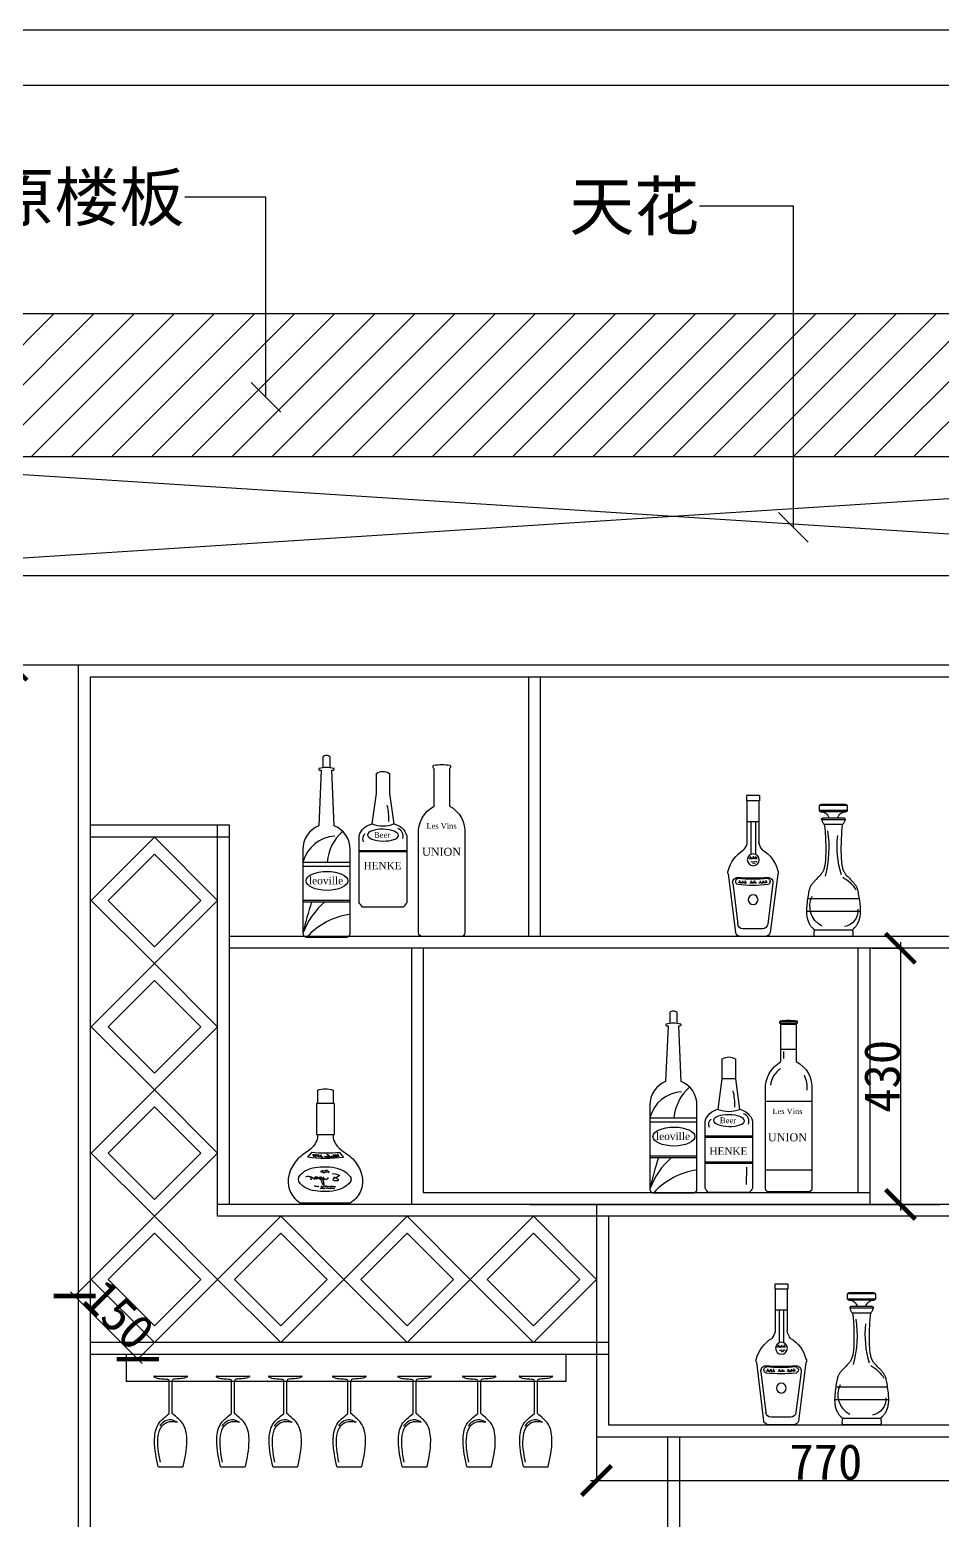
# Model space of a CAD drawing. Header units: millimetres. Extents: x 1149180 to 1411665549, y -85375798 to -28940.
# Drawn here: x 1195576 to 1197108, y -98092 to -95590 of the extents above; entities that cross this region are included whole.
import ezdxf

# ---------------------------------------------------------------- set-up
doc = ezdxf.new("R2010")
doc.units = ezdxf.units.MM
doc.header["$PDMODE"] = 35
for name, color, linetype in [('00天花', 3, 'Continuous'), ('3', 3, 'Continuous'), ('4', 4, 'Continuous'), ('6', 6, 'Continuous'), ('7', 7, 'Continuous'), ('BLOCK2', 8, 'Continuous'), ('DIM', 3, 'Continuous'), ('TEXT', 3, 'Continuous'), ('图框', 7, 'Continuous'), ('地板', 8, 'Continuous'), ('灯', 1, 'Continuous')]:
    doc.layers.add(name, color=color, linetype=linetype)
doc.styles.add('STYLE4', font='dutcheb.ttf')
doc.styles.add('云', font='SimSun.ttf')
doc.dimstyles.new('标准', dxfattribs={"dimtxt": 60, "dimasz": 50, "dimexe": 1, "dimexo": 1, "dimtad": 1, "dimdec": 0, "dimtxsty": '云', "dimblk": 'ARCHTICK', "dimcen": 50, "dimdle": 10, "dimclrd": 24, "dimclre": 22, "dimclrt": 24, "dimadec": 0, "dimazin": 0, "dimtfac": 1, "dimtdec": 0, "dimtmove": 1, "dimatfit": 3, "dimldrblk": 'OBLIQUE', "dimfxl": 1.25, "dimarcsym": 0})

# ---------------------------------------------------------------- blocks, each defined once
blk = doc.blocks.new('jd')
at = {"layer": '6', "color": 4}
for p, q in [((-4873.1, 2881.8), (-4873.1, 2818.3)), ((-4798.1, 2881.8), (-4798.1, 2818.3)), ((-4878.1, 2818.3), (-4793.1, 2818.3)), ((-4878.1, 2818.3), (-4878.1, 2668.9)), ((-4793.1, 2818.3), (-4793.1, 2668.9)), ((-4878.1, 2668.9), (-4793.1, 2668.9)), ((-4873.1, 2668.9), (-4873.1, 2651.5)), ((-4798.1, 2668.9), (-4798.1, 2651.5)), ((-4903.2, 2582.9), (-4922.4, 2560)), ((-4768.9, 2584), (-4749.9, 2561.3)), ((-4954.3, 2340.5), (-4716.9, 2340.5))]:
    blk.add_line(p, q, dxfattribs=at)
for centre, radius, start, end in [((-4835.6, 2795.5), 94, 66.49731, 113.50269), ((-4841.1, 3185), 605.3, 264.11046, 276.84999), ((-4841.1, 3185), 630.3, 262.5878, 278.31915), ((-4935.9, 2454.5), 23.2, 133.04602, 226.95398), ((-4738.6, 2454.5), 31.2, 321.30867, 38.69133)]:
    blk.add_arc(centre, radius, start, end, dxfattribs=at)
for points in [[(-4873.1, 2651.5), (-4883.7, 2622.4), (-4915.5, 2588.4), (-4990.4, 2549.7), (-5040.3, 2425.6), (-4974.8, 2352.6), (-4954.3, 2340.5)], [(-4798.1, 2651.5), (-4787.5, 2622.4), (-4755.7, 2588.4), (-4680.8, 2549.7), (-4630.8, 2425.6), (-4696.3, 2352.6), (-4716.9, 2340.5)]]:
    blk.add_open_spline(points, degree=3, knots=[0, 0, 0, 0, 18.805428, 56.35164, 129.653985, 156.297323, 156.297323, 156.297323, 156.297323], dxfattribs=at)
for points in [[(-4894.8, 2579), (-4895.5, 2572.8), (-4900.3, 2564.3), (-4896.1, 2565), (-4886.7, 2571.5), (-4884.1, 2572.1), (-4885.4, 2570.2), (-4891.2, 2564), (-4890.9, 2562.4), (-4886, 2565.3), (-4876.6, 2571.2), (-4871.3, 2572.5), (-4872.6, 2571.5), (-4878.2, 2568.9), (-4887, 2561.1), (-4882.1, 2565.3), (-4879.8, 2565), (-4881.8, 2561.1), (-4872.3, 2565.6), (-4875.3, 2561.1), (-4863.5, 2565.3), (-4867.1, 2563.4), (-4864.2, 2561.1), (-4870.4, 2559.1), (-4856.7, 2561.7), (-4844.3, 2575.1), (-4857.3, 2560.8), (-4848.2, 2565), (-4853.7, 2564), (-4845.6, 2561.1), (-4837.8, 2566), (-4841.7, 2561.7), (-4830, 2564.7)], [(-4951.7, 2471.4), (-4935.5, 2485.7), (-4824.7, 2513.1), (-4730.9, 2488.3), (-4714.3, 2474)], [(-4819.2, 2568.9), (-4813.7, 2570.8), (-4812.7, 2566.3), (-4815, 2565.6), (-4823.1, 2560.1), (-4816.6, 2562.7), (-4810.7, 2562.7), (-4805.5, 2564), (-4805.5, 2570.8), (-4798, 2567.6), (-4801.9, 2563.7), (-4802.9, 2568.2), (-4791.8, 2570.8), (-4787.9, 2567.6), (-4791.2, 2563), (-4791.8, 2570.8), (-4785.6, 2571.5), (-4776.8, 2567.6), (-4780.4, 2563.7), (-4784.3, 2569.2), (-4780.7, 2571.5), (-4774.2, 2571.5)], [(-4951.7, 2437.5), (-4935.5, 2423.2), (-4824.7, 2395.9), (-4730.9, 2420.6), (-4714.3, 2434.9)], [(-4867.6, 2482.5), (-4902.5, 2471.5), (-4870.9, 2452.4), (-4900.8, 2451.3), (-4891.9, 2457.7), (-4876.2, 2464.6)], [(-4845.2, 2488.9), (-4852.7, 2488.9), (-4852.7, 2493), (-4845.2, 2493), (-4845.2, 2497.5), (-4838.8, 2497.5), (-4830.1, 2494.5), (-4820.7, 2496), (-4819.1, 2493), (-4812.7, 2491.5), (-4822.5, 2490), (-4828.2, 2487), (-4836.5, 2490), (-4842.5, 2490)], [(-4849.3, 2463), (-4836.9, 2453.3), (-4824.9, 2463.9), (-4828.4, 2451.2), (-4814.3, 2465.3), (-4827, 2425.8), (-4811.5, 2463.2), (-4803.7, 2461.8), (-4816.4, 2453.3), (-4812.9, 2455.5), (-4784.6, 2465.3), (-4798.7, 2465.3), (-4793.1, 2456.2), (-4785.3, 2463.9), (-4785.3, 2455.5), (-4766.2, 2465.3), (-4768.3, 2452.6), (-4766.9, 2461.1), (-4740.1, 2465.8)], [(-4884.8, 2415.9), (-4882.8, 2420.9), (-4882.6, 2417.2), (-4879.4, 2420.7), (-4878.9, 2418.1), (-4872.6, 2421.2), (-4872, 2417.8), (-4866.6, 2421.9), (-4865.7, 2418.6), (-4861.3, 2421.9), (-4861.1, 2418.8), (-4856.4, 2421.8), (-4855.5, 2418.8), (-4850.3, 2421.4), (-4848.7, 2419.2), (-4845.1, 2421.7), (-4844.6, 2420.6), (-4842.1, 2422.3), (-4840.5, 2420.9), (-4838.7, 2422.1), (-4837.4, 2419.9), (-4830.7, 2421.8), (-4829.4, 2418.9), (-4815.8, 2419.7), (-4815.6, 2415.6)], [(-4879.3, 2409), (-4877.1, 2411.4), (-4875.6, 2409.7), (-4872.6, 2412.3), (-4872.2, 2410.1), (-4868.6, 2411.5), (-4868, 2410.1), (-4865.1, 2411.5), (-4864.1, 2410.2), (-4862.3, 2410.9), (-4859.4, 2411.9), (-4857, 2409.3), (-4853, 2412.4), (-4850.3, 2410.3), (-4846.6, 2413), (-4844.9, 2410.6), (-4838.7, 2414.2), (-4838.1, 2411.2)], [(-4833, 2408.8), (-4829.6, 2410.4), (-4828.8, 2409.2), (-4827.3, 2411.5)], [(-4824.8, 2410.1), (-4821.4, 2411.6), (-4820.7, 2410.4), (-4819.2, 2412.7)], [(-4816.7, 2410.1), (-4813.3, 2411.6), (-4812.5, 2410.4), (-4811, 2412.7)], [(-4804, 2419.4), (-4800.6, 2420.9), (-4799.9, 2419.8), (-4798.4, 2422.1)], [(-4797.1, 2419.4), (-4793.7, 2420.9), (-4793, 2419.8), (-4791.4, 2422.1)], [(-4789.8, 2420.2), (-4786.4, 2421.8), (-4785.6, 2420.6), (-4784.1, 2422.9)]]:
    blk.add_spline(points, degree=3, dxfattribs=at)
blk = doc.blocks.new('W1')
at = {"layer": '3'}
for p, q in [((-87.4, 96.6), (-27.4, 96.6)), ((-87.4, 53), (-27.4, 53))]:
    blk.add_line(p, q, dxfattribs=at)
for centre, radius, start, end in [((-44, 89.7), 45.1, 93.7232, 164.5396), ((1.7, 96.6), 58.6, 131.1777, 175.0055), ((391, -101), 491.4, 161.9815, 166.8029), ((4.9, -23.5), 98.6, 130.9257, 159.4126), ((-13.6, -57.5), 93.8, 98.4329, 137.162)]:
    blk.add_arc(centre, radius, start, end, dxfattribs=at)
blk.add_ellipse((-56.8, 77.7), major_axis=(-26.6, 0), ratio=0.453704, dxfattribs=at)
at = {"layer": '4'}
blk.add_lwpolyline([(-32.4, 6.2, 0.414214), (-27.4, 11.2), (-27.4, 117.5, 0.307785), (-47.5, 147.8), (-50.6, 218.4, 0.080951), (-47.7, 219.3, 0.050461), (-47.8, 220.8, 0.114655), (-67, 220.8, 0.050461), (-67.1, 219.3, 0.080951), (-64.2, 218.4), (-67.3, 147.8, 0.307785), (-87.4, 117.5), (-87.4, 11.2, 0.414214), (-82.4, 6.2)], format="xyb", close=True, dxfattribs=at)
at = {"layer": '7'}
for p, q in [((-87.4, 101.7), (-27.4, 101.7)), ((-87.4, 51), (-27.4, 51))]:
    blk.add_line(p, q, dxfattribs=at)
blk.add_lwpolyline([(-52.7, 221.6), (-52.7, 235.3, 0.420258), (-62.1, 235.3), (-62.1, 221.6)], format="xyb", dxfattribs=at)
at = {"layer": '3', "color": 3, "style": 'STYLE4'}
blk.add_text('leoville', height=9.6, dxfattribs=at).set_placement((-79.7, 73.3))
blk = doc.blocks.new('jhk')
at = {"layer": '6', "color": 4}
for p, q in [((-8404.8, 3748.5), (-8373.6, 3748.5)), ((-8404.8, 3748.5), (-8404.8, 3736)), ((-8404.8, 3736), (-8373.6, 3736)), ((-8403.6, 3736), (-8403.6, 3636)), ((-8374.8, 3736), (-8374.8, 3634)), ((-8373.6, 3748.5), (-8373.6, 3736)), ((-8403.6, 3686), (-8374.8, 3686)), ((-8394.9, 3686), (-8394.9, 3607.9)), ((-8384.3, 3686), (-8384.3, 3607.7)), ((-8448.5, 3560.3), (-8430.6, 3419.9)), ((-8329.8, 3561), (-8347.1, 3419.7)), ((-8437.1, 3538.2), (-8424.5, 3440.2)), ((-8340.5, 3538.2), (-8352.5, 3440.2)), ((-8420, 3411), (-8357.6, 3411)), ((-8412.1, 3429.3), (-8364.9, 3429.3))]:
    blk.add_line(p, q, dxfattribs=at)
for centre, radius in [((-8389.8, 3594.6), 14.2), ((-8389.6, 3498.8), 11.7)]:
    blk.add_circle(centre, radius, dxfattribs=at)
for centre, radius, start, end in [((-8373.1, 3551.2), 77.3, 120.084, 166.8363), ((-8437, 3640.7), 33.8, 318.1651, 352.0279), ((-8336.1, 3644.1), 40, 194.6591, 220.5445), ((-8410.3, 3547.2), 83.4, 14.3114, 58.3035), ((-8442.9, 3564.4), 7.04, 141.6531, 216.227), ((-8424.7, 3539.8), 12.5, 90, 187.2928), ((-8422.7, 3542.4), 7.66, 105.3049, 254.6951), ((-8388.8, 3895.3), 344.9, 264.0255, 275.9745), ((-8388.8, 3892.8), 344.9, 264.0255, 275.9745), ((-8352.9, 3539.8), 12.5, 353.0032, 90), ((-8355.5, 3542.4), 7.84, 289.6351, 70.3649), ((-8334.1, 3564.5), 5.6, 320.2702, 35.0978), ((-8388.8, 3878.1), 344.9, 264.0255, 275.9745), ((-8412.1, 3441.8), 12.5, 187.2928, 270), ((-8364.9, 3441.8), 12.5, 270, 353.0032), ((-8417.1, 3425.2), 14.5, 201.4364, 258.1602), ((-8360.6, 3425.2), 14.5, 281.8398, 338.5636)]:
    blk.add_arc(centre, radius, start, end, dxfattribs=at)
for points in [[(-8397.1, 3601.8), (-8395.5, 3601.8), (-8397.3, 3600), (-8395.8, 3597.7), (-8399.6, 3597.9), (-8398.6, 3598), (-8397.5, 3600.9)], [(-8398.7, 3589.5), (-8397.4, 3590.1), (-8397.1, 3589.7), (-8396.5, 3590.6)], [(-8395.6, 3589.5), (-8394.2, 3590.1), (-8394, 3589.7), (-8393.4, 3590.6)], [(-8392.8, 3598.6), (-8393.5, 3599), (-8395.2, 3597), (-8392.9, 3598.3), (-8392.8, 3597), (-8389.9, 3602.3), (-8391.2, 3597.7), (-8390.5, 3597.6), (-8387.3, 3598.6), (-8388.6, 3599), (-8388.7, 3596.6), (-8387.7, 3598.2), (-8386.9, 3596.9), (-8384.3, 3598), (-8386, 3598.3), (-8385.4, 3596.4), (-8384.3, 3598.3), (-8382.3, 3602.5), (-8384.3, 3597.3), (-8382, 3598.3), (-8382, 3597), (-8379.4, 3598.2)], [(-8394.7, 3585.9), (-8393.4, 3586.5), (-8393.1, 3586.1), (-8392.5, 3587)], [(-8391.6, 3585.9), (-8390.2, 3586.5), (-8390, 3586.1), (-8389.4, 3587)], [(-8390.7, 3589.1), (-8389.4, 3589.7), (-8389.1, 3589.3), (-8388.5, 3590.2)], [(-8387.6, 3589.1), (-8386.2, 3589.7), (-8386, 3589.3), (-8385.4, 3590.2)], [(-8420.5, 3544.5), (-8418.9, 3544.4), (-8420.7, 3542.8), (-8419.5, 3540.4), (-8423.2, 3540.9), (-8422.2, 3540.9), (-8421, 3543.7)], [(-8416.4, 3541), (-8417.1, 3541.5), (-8419, 3539.6), (-8416.6, 3540.7), (-8416.5, 3539.4), (-8413.2, 3544.5), (-8414.9, 3540), (-8414.2, 3539.8), (-8410.9, 3540.6), (-8412.2, 3541.1), (-8412.5, 3538.7), (-8411.4, 3540.2), (-8410.6, 3538.8), (-8408, 3539.8), (-8409.7, 3540.2), (-8409.2, 3538.3), (-8407.9, 3540), (-8405.6, 3544), (-8408, 3539), (-8405.6, 3539.9), (-8405.7, 3538.6), (-8403.1, 3539.5)], [(-8395.1, 3540.2), (-8395.8, 3540.6), (-8397.5, 3538.6), (-8395.2, 3539.9), (-8395.1, 3538.6), (-8392.2, 3543.9), (-8393.5, 3539.3), (-8392.8, 3539.2), (-8389.6, 3540.2), (-8390.9, 3540.6), (-8391, 3538.2), (-8390, 3539.8), (-8389.2, 3538.5), (-8386.6, 3539.6), (-8388.3, 3539.9), (-8387.7, 3538), (-8386.6, 3539.9), (-8384.5, 3544.1), (-8386.6, 3538.9), (-8384.3, 3539.9), (-8384.3, 3538.6), (-8381.7, 3539.8)], [(-8371.4, 3543.1), (-8369.8, 3543.3), (-8371.4, 3541.4), (-8369.8, 3539.2), (-8373.5, 3539.1), (-8372.5, 3539.3), (-8371.7, 3542.2)], [(-8366.8, 3540.3), (-8367.6, 3540.7), (-8369.1, 3538.6), (-8366.9, 3540), (-8366.7, 3538.7), (-8364.2, 3544.3), (-8365.2, 3539.6), (-8364.4, 3539.5), (-8361.4, 3540.8), (-8362.7, 3541.1), (-8362.6, 3538.6), (-8361.7, 3540.3), (-8360.8, 3539.1), (-8358.3, 3540.4), (-8360, 3540.6), (-8359.3, 3538.8), (-8358.3, 3540.7), (-8356.6, 3545.1), (-8358.2, 3539.7), (-8356, 3540.9), (-8355.9, 3539.6), (-8353.4, 3541)]]:
    blk.add_spline(points, degree=3, dxfattribs=at)
blk = doc.blocks.new('grrtyyy445')
at = {"layer": '3'}
for p, q in [((165374.4, -83026.6), (165421.2, -83026.6)), ((165374.4, -83035.3), (165421.2, -83035.3)), ((165378.5, -83050.6), (165417.1, -83050.6)), ((165382.3, -83058.7), (165413.4, -83058.7)), ((165354.5, -83183.3), (165441.1, -83183.3)), ((165352.6, -83204.5), (165443, -83204.5))]:
    blk.add_line(p, q, dxfattribs=at)
for centre, radius, start, end in [((165588, -83097.2), 182.6, 171.1695, 195.1966), ((165233.9, -83095.9), 157.6, 342.5827, 6.9125), ((165411.1, -83199.3), 59.8, 118.9576, 148.4937), ((165399.2, -83195.7), 38, 298.5008, 26.2097), ((165383.8, -83203.2), 27.1, 174.999, 260.5507)]:
    blk.add_arc(centre, radius, start, end, dxfattribs=at)
at = {"layer": '4'}
for p, q in [((165376.7, -83024.8), (165418.9, -83024.8)), ((165378.1, -83049.7), (165378.1, -83049.2)), ((165417.5, -83049.7), (165417.5, -83049.2)), ((165365.4, -83246.3), (165430.2, -83246.3))]:
    blk.add_line(p, q, dxfattribs=at)
for points in [[(165376.7, -83024.8, 0.288961), (165374.4, -83026.6), (165374.4, -83035.3, 0.288961), (165376.7, -83037.1, 0.288961)], [(165418.9, -83037.1, 0.288961), (165421.2, -83035.3), (165421.2, -83026.6, 0.288961), (165418.9, -83024.8, 0.288961)]]:
    blk.add_lwpolyline(points, format="xyb", dxfattribs=at)
for points in [[(165378.5, -83050.6), (165378.8, -83052), (165379.2, -83053.3), (165379.6, -83054.4), (165380.1, -83055.4), (165380.6, -83056.2), (165381, -83056.9), (165381.5, -83057.6), (165381.9, -83058.2), (165382.3, -83058.7), (165382.6, -83059.3), (165382.8, -83060), (165383, -83060.8), (165383.2, -83061.8), (165383.4, -83063.1), (165383.5, -83064.6), (165383.7, -83066.5), (165383.9, -83068.9), (165384.1, -83071.5), (165384.2, -83074.5), (165384.4, -83077.7), (165384.6, -83081.1), (165384.7, -83084.6), (165384.8, -83088.2), (165384.9, -83091.7), (165385, -83095.2), (165385, -83098.6), (165385, -83101.9), (165385, -83105.1), (165384.9, -83108.2), (165384.8, -83111.2), (165384.7, -83114), (165384.6, -83116.6), (165384.4, -83119.1), (165384.2, -83121.4), (165384, -83123.6), (165383.7, -83125.7), (165383.4, -83127.6), (165383, -83129.3), (165382.6, -83131), (165382.2, -83132.6), (165381.7, -83134), (165381.2, -83135.4), (165380.6, -83136.8), (165379.9, -83138), (165379.2, -83139.3), (165378.4, -83140.5), (165377.5, -83141.6), (165376.6, -83142.8), (165375.5, -83144), (165374.4, -83145.2), (165373.2, -83146.4), (165372, -83147.7), (165370.8, -83148.9), (165369.6, -83150.1), (165368.4, -83151.3), (165367.3, -83152.4), (165366.2, -83153.6), (165365.1, -83154.8), (165364.2, -83155.9), (165363.2, -83157), (165362.4, -83158.1), (165361.6, -83159.1), (165360.9, -83160.2), (165360.2, -83161.2), (165359.6, -83162.2), (165359, -83163.2), (165358.5, -83164.3), (165358.1, -83165.5), (165357.6, -83166.8), (165357.2, -83168.4), (165356.8, -83170.2), (165356.3, -83172.3), (165355.9, -83174.8), (165355.4, -83177.5), (165354.9, -83180.4), (165354.5, -83183.5), (165354, -83186.6), (165353.6, -83189.8), (165353.3, -83192.8), (165353, -83195.7), (165352.8, -83198.5), (165352.7, -83201), (165352.6, -83203.4), (165352.6, -83205.7), (165352.7, -83207.8), (165352.9, -83209.8), (165353.1, -83211.7), (165353.4, -83213.6), (165353.8, -83215.4), (165354.3, -83217.2), (165354.8, -83218.9), (165355.3, -83220.6), (165355.9, -83222.1), (165356.6, -83223.6), (165357.3, -83225), (165358, -83226.3), (165358.7, -83227.4), (165359.4, -83228.5), (165360.1, -83229.4), (165360.8, -83230.2), (165361.4, -83231), (165362, -83231.6), (165362.6, -83232.2), (165363.2, -83232.7), (165363.7, -83233.2), (165364.1, -83233.6), (165364.5, -83233.9), (165364.8, -83234.2), (165365, -83234.6), (165365.2, -83234.9), (165365.4, -83235.3), (165365.5, -83235.7), (165365.5, -83236.1), (165365.5, -83236.6), (165365.5, -83237.2), (165365.4, -83237.8), (165365.3, -83238.4), (165365.2, -83239.1), (165365.1, -83239.8), (165365.1, -83240.5), (165365, -83241.3), (165365, -83242), (165365, -83242.8), (165365.1, -83243.5), (165365.1, -83244.2), (165365.2, -83244.9), (165365.3, -83245.6), (165365.4, -83246.3)], [(165417.1, -83050.6), (165416.8, -83052), (165416.4, -83053.3), (165416, -83054.4), (165415.5, -83055.4), (165415, -83056.2), (165414.6, -83056.9), (165414.1, -83057.6), (165413.7, -83058.2), (165413.4, -83058.7), (165413.1, -83059.3), (165412.8, -83060), (165412.6, -83060.8), (165412.4, -83061.8), (165412.2, -83063.1), (165412.1, -83064.6), (165411.9, -83066.5), (165411.7, -83068.9), (165411.5, -83071.5), (165411.4, -83074.5), (165411.2, -83077.7), (165411, -83081.1), (165410.9, -83084.6), (165410.8, -83088.2), (165410.7, -83091.7), (165410.6, -83095.2), (165410.6, -83098.6), (165410.6, -83101.9), (165410.6, -83105.1), (165410.7, -83108.2), (165410.8, -83111.2), (165410.9, -83114), (165411, -83116.6), (165411.2, -83119.1), (165411.4, -83121.4), (165411.7, -83123.6), (165411.9, -83125.7), (165412.2, -83127.6), (165412.6, -83129.3), (165413, -83131), (165413.4, -83132.6), (165413.9, -83134), (165414.4, -83135.4), (165415, -83136.8), (165415.7, -83138), (165416.4, -83139.3), (165417.2, -83140.5), (165418.1, -83141.6), (165419.1, -83142.8), (165420.1, -83144), (165421.2, -83145.2), (165422.4, -83146.4), (165423.6, -83147.7), (165424.8, -83148.9), (165426, -83150.1), (165427.2, -83151.3), (165428.3, -83152.4), (165429.4, -83153.6), (165430.5, -83154.8), (165431.4, -83155.9), (165432.4, -83157), (165433.2, -83158.1), (165434, -83159.1), (165434.7, -83160.2), (165435.4, -83161.2), (165436, -83162.2), (165436.6, -83163.2), (165437.1, -83164.3), (165437.5, -83165.5), (165438, -83166.8), (165438.4, -83168.4), (165438.8, -83170.2), (165439.3, -83172.3), (165439.7, -83174.8), (165440.2, -83177.5), (165440.7, -83180.4), (165441.1, -83183.5), (165441.6, -83186.6), (165442, -83189.8), (165442.3, -83192.8), (165442.6, -83195.7), (165442.8, -83198.5), (165442.9, -83201), (165443, -83203.4), (165443, -83205.7), (165442.9, -83207.8), (165442.7, -83209.8), (165442.5, -83211.7), (165442.2, -83213.6), (165441.8, -83215.4), (165441.4, -83217.2), (165440.8, -83218.9), (165440.3, -83220.6), (165439.7, -83222.1), (165439, -83223.6), (165438.3, -83225), (165437.6, -83226.3), (165436.9, -83227.4), (165436.2, -83228.5), (165435.5, -83229.4), (165434.9, -83230.2), (165434.2, -83231), (165433.6, -83231.6), (165433, -83232.2), (165432.4, -83232.7), (165431.9, -83233.2), (165431.5, -83233.6), (165431.1, -83233.9), (165430.8, -83234.2), (165430.6, -83234.6), (165430.4, -83234.9), (165430.2, -83235.3), (165430.1, -83235.7), (165430.1, -83236.1), (165430.1, -83236.6), (165430.2, -83237.2), (165430.2, -83237.8), (165430.3, -83238.4), (165430.4, -83239.1), (165430.5, -83239.8), (165430.5, -83240.5), (165430.6, -83241.3), (165430.6, -83242), (165430.6, -83242.8), (165430.5, -83243.5), (165430.5, -83244.2), (165430.4, -83244.9), (165430.3, -83245.6), (165430.2, -83246.3)]]:
    blk.add_lwpolyline(points, dxfattribs=at)
for centre, radius, start, end in [((165377, -83051), 13.8, 12.3258, 91.183), ((165418.6, -83051), 13.8, 88.817, 167.6742), ((165379.3, -83049.2), 1.16, 90, 180), ((165379.3, -83049.7), 1.16, 180, 225), ((165416.3, -83049.2), 1.16, 0, 90), ((165416.3, -83049.7), 1.16, 315, 0)]:
    blk.add_arc(centre, radius, start, end, dxfattribs=at)
at = {"layer": '7'}
for p, q in [((165376.7, -83037.1), (165418.9, -83037.1)), ((165379.3, -83048), (165416.3, -83048)), ((165365.5, -83235.9), (165430.1, -83235.9))]:
    blk.add_line(p, q, dxfattribs=at)
blk = doc.blocks.new('_ArchTick')
at = {"color": 0, "linetype": 'ByBlock', "const_width": 0.15}
blk.add_lwpolyline([(-0.5, -0.5), (0.5, 0.5)], dxfattribs=at)
blk = doc.blocks.new('_Oblique')
at = {"color": 0, "linetype": 'ByBlock', "lineweight": -2}
blk.add_line((-0.5, -0.5), (0.5, 0.5), dxfattribs=at)
blk = doc.blocks.new('*D1150')
at = {"layer": 'Defpoints', "color": 0}
for p in [(1195657.4, -96657.2), (1195546.4, -99107.2), (1195657.4, -99107.2)]:
    blk.add_point(p, dxfattribs=at)
at = {"layer": 'TEXT', "color": 22, "lineweight": -2}
for p, q in [((1195656.4, -96657.2), (1195545.4, -96657.2)), ((1195656.4, -99107.2), (1195545.4, -99107.2))]:
    blk.add_line(p, q, dxfattribs=at)
at = {"layer": 'TEXT', "color": 24, "lineweight": -2}
blk.add_line((1195546.4, -96647.2), (1195546.4, -99117.2), dxfattribs=at)
at = {"layer": 'TEXT', "color": 24, "lineweight": -2, "xscale": 50, "yscale": 50, "zscale": 50}
for p, rotation in [((1195546.4, -96657.2), 90), ((1195546.4, -99107.2), 270)]:
    blk.add_blockref('_ArchTick', p, dxfattribs=dict(at, rotation=rotation))
at = {"layer": 'TEXT', "color": 24, "insert": (1195515.8, -97882.2), "char_height": 60, "attachment_point": 5, "rotation": 90, "style": '云'}
blk.add_mtext('2450', dxfattribs=at)
blk = doc.blocks.new('3sdasd2')
at = {"layer": '图框', "color": 3}
blk.add_line((1186915.1, -89939.9), (1192919.8, -89939.8), dxfattribs=at)
at = {"layer": '图框', "color": 8}
blk.add_line((1187029.6, -90032.9), (1192826.7, -90032.9), dxfattribs=at)
blk = doc.blocks.new('*D1218')
at = {"layer": 'Defpoints', "color": 0}
for p in [(1195679.2, -97688.3), (1195785.2, -97794.3), (1195757.4, -97822.2)]:
    blk.add_point(p, dxfattribs=at)
at = {"layer": '灯', "color": 24, "lineweight": -2}
blk.add_line((1195644.2, -97709), (1195764.5, -97829.2), dxfattribs=at)
at = {"layer": '灯', "color": 22, "lineweight": -2}
for p, q in [((1195678.4, -97689), (1195650.6, -97716.8)), ((1195784.5, -97795), (1195756.7, -97822.9))]:
    blk.add_line(p, q, dxfattribs=at)
at = {"layer": '灯', "color": 24, "lineweight": -2, "xscale": 50, "yscale": 50, "zscale": 50}
for p, rotation in [((1195651.3, -97716.1), 135.0000000000314), ((1195757.4, -97822.2), 315.0000000000315)]:
    blk.add_blockref('_ArchTick', p, dxfattribs=dict(at, rotation=rotation))
at = {"layer": '灯', "color": 24, "insert": (1195726, -97747.5), "char_height": 60, "attachment_point": 5, "rotation": 315, "style": '云'}
blk.add_mtext('150', dxfattribs=at)
blk = doc.blocks.new('*D1219')
at = {"layer": 'Defpoints', "color": 0}
for p in [(1196527.7, -97952.2), (1197297.8, -97952.2), (1197297.8, -98025.7)]:
    blk.add_point(p, dxfattribs=at)
at = {"layer": '灯', "color": 22, "lineweight": -2}
for p, q in [((1196527.7, -97953.2), (1196527.7, -98026.7)), ((1197297.8, -97953.2), (1197297.8, -98026.7))]:
    blk.add_line(p, q, dxfattribs=at)
at = {"layer": '灯', "color": 24, "lineweight": -2}
blk.add_line((1196517.7, -98025.7), (1197307.8, -98025.7), dxfattribs=at)
at = {"layer": '灯', "color": 24, "lineweight": -2, "xscale": 50, "yscale": 50, "zscale": 50, "rotation": 180}
blk.add_blockref('_ArchTick', (1196527.7, -98025.7), dxfattribs=at)
at = {"layer": '灯', "color": 24, "lineweight": -2, "xscale": 50, "yscale": 50, "zscale": 50}
blk.add_blockref('_ArchTick', (1197297.8, -98025.7), dxfattribs=at)
at = {"layer": '灯', "color": 24, "insert": (1196912.7, -97995), "char_height": 60, "attachment_point": 5, "style": '云'}
blk.add_mtext('770', dxfattribs=at)
blk = doc.blocks.new('*D1221')
at = {"layer": 'Defpoints', "color": 0}
for p in [(1196988.7, -97132.2), (1196988.7, -97562.2), (1197037.9, -97562.2)]:
    blk.add_point(p, dxfattribs=at)
at = {"layer": '灯', "color": 22, "lineweight": -2}
for p, q in [((1196989.7, -97132.2), (1197038.9, -97132.2)), ((1196989.7, -97562.2), (1197038.9, -97562.2))]:
    blk.add_line(p, q, dxfattribs=at)
at = {"layer": '灯', "color": 24, "lineweight": -2}
blk.add_line((1197037.9, -97122.2), (1197037.9, -97572.2), dxfattribs=at)
at = {"layer": '灯', "color": 24, "lineweight": -2, "xscale": 50, "yscale": 50, "zscale": 50}
for p, rotation in [((1197037.9, -97132.2), 90), ((1197037.9, -97562.2), 270)]:
    blk.add_blockref('_ArchTick', p, dxfattribs=dict(at, rotation=rotation))
at = {"layer": '灯', "color": 24, "insert": (1197007.3, -97347.2), "char_height": 60, "attachment_point": 5, "rotation": 90, "style": '云'}
blk.add_mtext('430', dxfattribs=at)

msp = doc.modelspace()

# ---------------------------------------------------------------- hatches: boundary and pattern name
at = {"layer": 'TEXT'}
h = msp.add_hatch(dxfattribs=at)
h.set_pattern_fill('ANSI31', color=3, scale=15, style=0)
h.set_pattern_definition([(45, (-3297.007, 1341.89), (-33.6759605, 33.6759605), [])])
h.paths.add_polyline_path([(1198217.4, -96067.2), (1194857.4, -96067.2), (1194857.4, -99107.2), (1195097.4, -99107.2), (1195097.4, -96307.2), (1198217.4, -96307.2)])

# ---------------------------------------------------------------- linework, layer by layer
at = {"color": 8}
for p, q in [((1196413.8, -97112.2), (1196413.8, -96677.2)), ((1196433.8, -97112.2), (1196433.8, -96677.2)), ((1195891.3, -97582.2), (1195891.3, -96925.8)), ((1195911.3, -97562.2), (1195911.3, -96925.8)), ((1197637.4, -97112.2), (1195911.3, -97112.2)), ((1197637.4, -97132.2), (1195911.3, -97132.2)), ((1196216.8, -97132.2), (1196216.8, -97562.2)), ((1196236.8, -97132.2), (1196236.8, -97542.2)), ((1196413.8, -97132.2), (1196413.8, -97132.2)), ((1196966.9, -97542.2), (1196966.9, -97132.2)), ((1196986.9, -97562.2), (1196986.9, -97132.2)), ((1196236.8, -97542.2), (1196986.9, -97542.2)), ((1196909.1, -97562.2), (1195891.3, -97562.2)), ((1196951.9, -97582.2), (1195891.3, -97582.2)), ((1196415.5, -97562.2), (1197104.1, -97562.2)), ((1196527.7, -97562.2), (1196527.7, -97952.2)), ((1196547.7, -97582.2), (1196547.7, -97932.2)), ((1197297.8, -97562.2), (1196757.8, -97562.2)), ((1197277.8, -97582.2), (1196777.8, -97582.2)), ((1196547.7, -97794.3), (1195679.2, -97794.3)), ((1196547.7, -97814.3), (1195679.2, -97814.3)), ((1196547.7, -97932.2), (1197277.8, -97932.2)), ((1196527.7, -97952.2), (1197297.8, -97952.2))]:
    msp.add_line(p, q, dxfattribs=at)
for points in [[(1195891.3, -97051.9), (1195785.2, -96945.8), (1195679.2, -97051.9), (1195785.2, -97157.9)], [(1195863, -97051.9), (1195785.2, -96974.1), (1195707.4, -97051.9), (1195785.2, -97129.6)], [(1195891.3, -97264), (1195785.2, -97157.9), (1195679.2, -97264), (1195785.2, -97370.1)], [(1195863, -97264), (1195785.2, -97186.2), (1195707.4, -97264), (1195785.2, -97341.8)], [(1195891.3, -97476.1), (1195785.2, -97370.1), (1195679.2, -97476.1), (1195785.2, -97582.2)], [(1195863, -97476.1), (1195785.2, -97398.4), (1195707.4, -97476.1), (1195785.2, -97553.9)], [(1195891.3, -97688.3), (1195785.2, -97582.2), (1195679.2, -97688.3), (1195785.2, -97794.3)], [(1196103.4, -97688.3), (1195997.4, -97582.2), (1195891.3, -97688.3), (1195997.4, -97794.3)], [(1196315.5, -97688.3), (1196209.5, -97582.2), (1196103.4, -97688.3), (1196209.5, -97794.3)], [(1196527.7, -97688.3), (1196421.6, -97582.2), (1196315.5, -97688.3), (1196421.6, -97794.3)], [(1195863, -97688.3), (1195785.2, -97610.5), (1195707.4, -97688.3), (1195785.2, -97766)], [(1196075.1, -97688.3), (1195997.4, -97610.5), (1195919.6, -97688.3), (1195997.4, -97766)], [(1196287.3, -97688.3), (1196209.5, -97610.5), (1196131.7, -97688.3), (1196209.5, -97766)], [(1196499.4, -97688.3), (1196421.6, -97610.5), (1196343.8, -97688.3), (1196421.6, -97766)]]:
    msp.add_lwpolyline(points, close=True, dxfattribs=at)
at = {"layer": '00天花', "color": 8}
for p, q in [((1196647.5, -98987.2), (1196647.5, -97952.2)), ((1196667.5, -98987.2), (1196667.5, -97952.2))]:
    msp.add_line(p, q, dxfattribs=at)
at = {"layer": '3'}
for p, q in [((1196209, -96970.5), (1196129, -96970.5)), ((1196789.8, -97449.7), (1196709.8, -97449.7)), ((1196789.8, -97491.6), (1196709.8, -97491.6)), ((1196779.6, -97499.9), (1196779, -97529.1))]:
    msp.add_line(p, q, dxfattribs=at)
for centre, radius, start, end in [((1196071, -96916.8), 108.1, 358.4954, 12.9334), ((1196189.1, -96943.9), 13.7, 341.9597, 69.7122), ((1196144.9, -96948.5), 10.2, 122.8666, 210.1246), ((1196651.8, -97396), 108.1, 358.4954, 12.9334), ((1196725.7, -97427.7), 10.2, 122.8666, 210.1246), ((1196769.9, -97423.1), 13.7, 341.9597, 69.7122)]:
    msp.add_arc(centre, radius, start, end, dxfattribs=at)
at = {"layer": '4'}
for points in [[(1196300.7, -97112.2), (1196234.6, -97112.2, -0.414214), (1196228.8, -97106.4), (1196228.8, -96940.9, -0.287212), (1196254.8, -96893.4), (1196254.8, -96830.9, -0.147579), (1196253.2, -96828.9), (1196253.2, -96826, -0.131585), (1196254.2, -96824.8, -0.075603), (1196281.2, -96824.8, -0.131585), (1196282.2, -96826), (1196282.2, -96828.9, -0.147579), (1196280.5, -96830.9), (1196280.5, -96893.4, -0.304594), (1196306.5, -96940.9), (1196306.5, -97106.4, -0.414214)], [(1196187, -96923.4, -0.275143), (1196209, -96943.2), (1196209, -97055.9, -0.042753), (1196203.2, -97063), (1196134.9, -97063, -0.042753), (1196129, -97055.9), (1196129, -96943.2, -0.275143), (1196151.1, -96923.4), (1196158, -96872.3), (1196158, -96840.5, -0.279828), (1196158, -96838.9, -0.31991), (1196180, -96838.9, -0.279828), (1196180, -96840.5), (1196180, -96872.3)], [(1196883.2, -97541.4), (1196817.1, -97541.4, -0.414214), (1196811.3, -97535.6), (1196811.3, -97370.1, -0.287212), (1196837.3, -97322.6), (1196837.3, -97260.1, -0.147579), (1196835.7, -97258.1), (1196835.7, -97255.2, -0.131585), (1196836.7, -97254, -0.075603), (1196863.7, -97254, -0.131585), (1196864.7, -97255.2), (1196864.7, -97258.1, -0.147579), (1196863, -97260.1), (1196863, -97322.6, -0.304594), (1196889.1, -97370.1), (1196889.1, -97535.6, -0.414214)], [(1196767.8, -97402.6, -0.275143), (1196789.8, -97422.4), (1196789.8, -97535.1, -0.042753), (1196784, -97542.2), (1196715.7, -97542.2, -0.042753), (1196709.8, -97535.1), (1196709.8, -97422.4, -0.275143), (1196731.9, -97402.6), (1196738.8, -97351.5), (1196738.8, -97319.7, -0.279828), (1196738.8, -97318.1, -0.31991), (1196760.8, -97318.1, -0.279828), (1196760.8, -97319.7), (1196760.8, -97351.5)]]:
    msp.add_lwpolyline(points, format="xyb", close=True, dxfattribs=at)
at = {"layer": '7'}
for p, q in [((1196209, -96968.5), (1196129, -96968.5)), ((1196864.7, -97255.2), (1196835.7, -97255.2)), ((1196864.7, -97258.1), (1196835.7, -97258.1)), ((1196863, -97260.1), (1196837.3, -97260.1)), ((1196863, -97302), (1196837.3, -97302)), ((1196760.8, -97351.5), (1196738.8, -97351.5)), ((1196889.1, -97389.3), (1196811.3, -97389.3)), ((1196789.8, -97447.7), (1196709.8, -97447.7)), ((1196789.8, -97493.6), (1196709.8, -97493.6)), ((1196889.1, -97504.8), (1196811.3, -97504.8))]:
    msp.add_line(p, q, dxfattribs=at)
for centre in [(1196169, -96878.6), (1196749.8, -97357.8)]:
    msp.add_arc(centre, 48.3, 248.1677, 291.8323, dxfattribs=at)
at = {"layer": '7', "extrusion": (0, 0, -1)}
for centre in [(1196169.1, -96942.3), (1196749.9, -97421.5)]:
    msp.add_ellipse(centre, major_axis=(26, -0.5), ratio=0.379432, dxfattribs=at)
at = {"layer": 'BLOCK2', "color": 253}
for p, q in [((1195737.6, -97814.3), (1195737.6, -97859.7)), ((1196476.1, -97814.3), (1196476.1, -97859.7)), ((1195785.3, -97850.4), (1195839.9, -97850.4)), ((1195810.1, -97913.4), (1195810.1, -97858.7)), ((1195815.2, -97913.4), (1195815.2, -97858.7)), ((1195889.8, -97850.4), (1195944.4, -97850.4)), ((1195914.5, -97913.4), (1195914.5, -97858.7)), ((1195919.6, -97913.4), (1195919.6, -97858.7)), ((1195977.7, -97850.4), (1196032.3, -97850.4)), ((1196002.5, -97913.4), (1196002.5, -97858.7)), ((1196007.6, -97913.4), (1196007.6, -97858.7)), ((1196085.3, -97850.4), (1196139.9, -97850.4)), ((1196110.1, -97913.4), (1196110.1, -97858.7)), ((1196115.1, -97913.4), (1196115.1, -97858.7)), ((1196194.8, -97850.4), (1196249.4, -97850.4)), ((1196219.6, -97913.4), (1196219.6, -97858.7)), ((1196224.6, -97913.4), (1196224.6, -97858.7)), ((1196303.3, -97850.4), (1196357.9, -97850.4)), ((1196328.1, -97913.4), (1196328.1, -97858.7)), ((1196333.1, -97913.4), (1196333.1, -97858.7)), ((1196398.4, -97850.4), (1196453, -97850.4)), ((1196423.2, -97913.4), (1196423.2, -97858.7)), ((1196428.3, -97913.4), (1196428.3, -97858.7)), ((1196476.1, -97859.7), (1195737.6, -97859.7)), ((1195792.6, -98002.9), (1195832.7, -98002.9)), ((1195897, -98002.9), (1195937.1, -98002.9)), ((1195985, -98002.9), (1196025.1, -98002.9)), ((1196092.5, -98002.9), (1196132.7, -98002.9)), ((1196202, -98002.9), (1196242.2, -98002.9)), ((1196310.5, -98002.9), (1196350.6, -98002.9)), ((1196405.7, -98002.9), (1196445.8, -98002.9))]:
    msp.add_line(p, q, dxfattribs=at)
for centre, start, end in [((1195785.3, -97851.2), 90, 243.2196), ((1195839.9, -97851.2), 296.7804, 90), ((1195889.8, -97851.2), 90, 243.2196), ((1195944.4, -97851.2), 296.7804, 90), ((1195977.7, -97851.2), 90, 243.2196), ((1196032.3, -97851.2), 296.7804, 90), ((1196085.3, -97851.2), 90, 243.2196), ((1196139.9, -97851.2), 296.7804, 90), ((1196194.8, -97851.2), 90, 243.2196), ((1196249.4, -97851.2), 296.7804, 90), ((1196303.3, -97851.2), 90, 243.2196), ((1196357.9, -97851.2), 296.7804, 90), ((1196398.4, -97851.2), 90, 243.2196), ((1196453, -97851.2), 296.7804, 90), ((1195792.6, -98002.1), 192.5858, 270), ((1195832.7, -98002.1), 270, 347.4142), ((1195897, -98002.1), 192.5858, 270), ((1195937.1, -98002.1), 270, 347.4142), ((1195985, -98002.1), 192.5858, 270), ((1196025.1, -98002.1), 270, 347.4142), ((1196092.5, -98002.1), 192.5858, 270), ((1196132.7, -98002.1), 270, 347.4142), ((1196202, -98002.1), 192.5858, 270), ((1196242.2, -98002.1), 270, 347.4142), ((1196310.5, -98002.1), 192.5858, 270), ((1196350.6, -98002.1), 270, 347.4142), ((1196405.7, -98002.1), 192.5858, 270), ((1196445.8, -98002.1), 270, 347.4142)]:
    msp.add_arc(centre, 0.84, start, end, dxfattribs=at)
for points, knots in [([(1195785, -97852), (1195787.7, -97853.4), (1195794.8, -97855), (1195802.8, -97855.3), (1195809.1, -97855.7), (1195809.9, -97857.8), (1195810.1, -97858.7)], [1.62704, 1.62704, 1.62704, 1.62704, 15.116429, 26.985274, 31.624451, 34.868183, 34.868183, 34.868183, 34.868183]), ([(1195840.3, -97852), (1195837.5, -97853.4), (1195830.5, -97855), (1195822.5, -97855.3), (1195816.2, -97855.7), (1195815.4, -97857.8), (1195815.2, -97858.7)], [1.62704, 1.62704, 1.62704, 1.62704, 15.116429, 26.985274, 31.624451, 34.868183, 34.868183, 34.868183, 34.868183]), ([(1195889.4, -97852), (1195892.2, -97853.4), (1195899.3, -97855), (1195907.2, -97855.3), (1195913.6, -97855.7), (1195914.3, -97857.8), (1195914.5, -97858.7)], [1.62704, 1.62704, 1.62704, 1.62704, 15.116429, 26.985274, 31.624451, 34.868183, 34.868183, 34.868183, 34.868183]), ([(1195944.8, -97852), (1195942, -97853.4), (1195934.9, -97855), (1195926.9, -97855.3), (1195920.6, -97855.7), (1195919.8, -97857.8), (1195919.6, -97858.7)], [1.62704, 1.62704, 1.62704, 1.62704, 15.116429, 26.985274, 31.624451, 34.868183, 34.868183, 34.868183, 34.868183]), ([(1195977.3, -97852), (1195980.1, -97853.4), (1195987.2, -97855), (1195995.2, -97855.3), (1196001.5, -97855.7), (1196002.3, -97857.8), (1196002.5, -97858.7)], [1.62704, 1.62704, 1.62704, 1.62704, 15.116429, 26.985274, 31.624451, 34.868183, 34.868183, 34.868183, 34.868183]), ([(1196032.7, -97852), (1196029.9, -97853.4), (1196022.8, -97855), (1196014.9, -97855.3), (1196008.5, -97855.7), (1196007.8, -97857.8), (1196007.6, -97858.7)], [1.62704, 1.62704, 1.62704, 1.62704, 15.116429, 26.985274, 31.624451, 34.868183, 34.868183, 34.868183, 34.868183]), ([(1196084.9, -97852), (1196087.7, -97853.4), (1196094.8, -97855), (1196102.8, -97855.3), (1196109.1, -97855.7), (1196109.9, -97857.8), (1196110.1, -97858.7)], [1.62704, 1.62704, 1.62704, 1.62704, 15.116429, 26.985274, 31.624451, 34.868183, 34.868183, 34.868183, 34.868183]), ([(1196140.3, -97852), (1196137.5, -97853.4), (1196130.4, -97855), (1196122.5, -97855.3), (1196116.1, -97855.7), (1196115.4, -97857.8), (1196115.1, -97858.7)], [1.62704, 1.62704, 1.62704, 1.62704, 15.116429, 26.985274, 31.624451, 34.868183, 34.868183, 34.868183, 34.868183]), ([(1196194.4, -97852), (1196197.2, -97853.4), (1196204.3, -97855), (1196212.2, -97855.3), (1196218.6, -97855.7), (1196219.3, -97857.8), (1196219.6, -97858.7)], [1.62704, 1.62704, 1.62704, 1.62704, 15.116429, 26.985274, 31.624451, 34.868183, 34.868183, 34.868183, 34.868183]), ([(1196249.8, -97852), (1196247, -97853.4), (1196239.9, -97855), (1196231.9, -97855.3), (1196225.6, -97855.7), (1196224.8, -97857.8), (1196224.6, -97858.7)], [1.62704, 1.62704, 1.62704, 1.62704, 15.116429, 26.985274, 31.624451, 34.868183, 34.868183, 34.868183, 34.868183]), ([(1196302.9, -97852), (1196305.7, -97853.4), (1196312.8, -97855), (1196320.7, -97855.3), (1196327.1, -97855.7), (1196327.8, -97857.8), (1196328.1, -97858.7)], [1.62704, 1.62704, 1.62704, 1.62704, 15.116429, 26.985274, 31.624451, 34.868183, 34.868183, 34.868183, 34.868183]), ([(1196358.3, -97852), (1196355.5, -97853.4), (1196348.4, -97855), (1196340.4, -97855.3), (1196334.1, -97855.7), (1196333.3, -97857.8), (1196333.1, -97858.7)], [1.62704, 1.62704, 1.62704, 1.62704, 15.116429, 26.985274, 31.624451, 34.868183, 34.868183, 34.868183, 34.868183]), ([(1196398.1, -97852), (1196400.8, -97853.4), (1196407.9, -97855), (1196415.9, -97855.3), (1196422.2, -97855.7), (1196423, -97857.8), (1196423.2, -97858.7)], [1.62704, 1.62704, 1.62704, 1.62704, 15.116429, 26.985274, 31.624451, 34.868183, 34.868183, 34.868183, 34.868183]), ([(1196453.4, -97852), (1196450.6, -97853.4), (1196443.6, -97855), (1196435.6, -97855.3), (1196429.3, -97855.7), (1196428.5, -97857.8), (1196428.3, -97858.7)], [1.62704, 1.62704, 1.62704, 1.62704, 15.116429, 26.985274, 31.624451, 34.868183, 34.868183, 34.868183, 34.868183]), ([(1195791.8, -98002.3), (1195788.6, -97988.2), (1195783.5, -97965.1), (1195788.1, -97930.4), (1195802.9, -97919), (1195810.1, -97913.4)], [0.805881, 0.805881, 0.805881, 0.805881, 52.568582, 85.927397, 117.154241, 117.154241, 117.154241, 117.154241]), ([(1195833.5, -98002.3), (1195836.7, -97988.2), (1195841.7, -97965.1), (1195837.2, -97930.4), (1195822.4, -97919), (1195815.2, -97913.4)], [0.805881, 0.805881, 0.805881, 0.805881, 52.568582, 85.927397, 117.154241, 117.154241, 117.154241, 117.154241]), ([(1195896.2, -98002.3), (1195893.1, -97988.2), (1195888, -97965.1), (1195892.5, -97930.4), (1195907.4, -97919), (1195914.5, -97913.4)], [0.805881, 0.805881, 0.805881, 0.805881, 52.568582, 85.927397, 117.154241, 117.154241, 117.154241, 117.154241]), ([(1195938, -98002.3), (1195941.1, -97988.2), (1195946.2, -97965.1), (1195941.7, -97930.4), (1195926.8, -97919), (1195919.6, -97913.4)], [0.805881, 0.805881, 0.805881, 0.805881, 52.568582, 85.927397, 117.154241, 117.154241, 117.154241, 117.154241]), ([(1195984.1, -98002.3), (1195981, -97988.2), (1195975.9, -97965.1), (1195980.4, -97930.4), (1195995.3, -97919), (1196002.5, -97913.4)], [0.805881, 0.805881, 0.805881, 0.805881, 52.568582, 85.927397, 117.154241, 117.154241, 117.154241, 117.154241]), ([(1196025.9, -98002.3), (1196029, -97988.2), (1196034.1, -97965.1), (1196029.6, -97930.4), (1196014.7, -97919), (1196007.6, -97913.4)], [0.805881, 0.805881, 0.805881, 0.805881, 52.568582, 85.927397, 117.154241, 117.154241, 117.154241, 117.154241]), ([(1196091.7, -98002.3), (1196088.6, -97988.2), (1196083.5, -97965.1), (1196088, -97930.4), (1196102.9, -97919), (1196110.1, -97913.4)], [0.805881, 0.805881, 0.805881, 0.805881, 52.568582, 85.927397, 117.154241, 117.154241, 117.154241, 117.154241]), ([(1196133.5, -98002.3), (1196136.6, -97988.2), (1196141.7, -97965.1), (1196137.2, -97930.4), (1196122.3, -97919), (1196115.1, -97913.4)], [0.805881, 0.805881, 0.805881, 0.805881, 52.568582, 85.927397, 117.154241, 117.154241, 117.154241, 117.154241]), ([(1196201.2, -98002.3), (1196198.1, -97988.2), (1196193, -97965.1), (1196197.5, -97930.4), (1196212.4, -97919), (1196219.6, -97913.4)], [0.805881, 0.805881, 0.805881, 0.805881, 52.568582, 85.927397, 117.154241, 117.154241, 117.154241, 117.154241]), ([(1196243, -98002.3), (1196246.1, -97988.2), (1196251.2, -97965.1), (1196246.7, -97930.4), (1196231.8, -97919), (1196224.6, -97913.4)], [0.805881, 0.805881, 0.805881, 0.805881, 52.568582, 85.927397, 117.154241, 117.154241, 117.154241, 117.154241]), ([(1196309.7, -98002.3), (1196306.6, -97988.2), (1196301.5, -97965.1), (1196306, -97930.4), (1196320.9, -97919), (1196328.1, -97913.4)], [0.805881, 0.805881, 0.805881, 0.805881, 52.568582, 85.927397, 117.154241, 117.154241, 117.154241, 117.154241]), ([(1196351.5, -98002.3), (1196354.6, -97988.2), (1196359.7, -97965.1), (1196355.2, -97930.4), (1196340.3, -97919), (1196333.1, -97913.4)], [0.805881, 0.805881, 0.805881, 0.805881, 52.568582, 85.927397, 117.154241, 117.154241, 117.154241, 117.154241]), ([(1196404.9, -98002.3), (1196401.7, -97988.2), (1196396.6, -97965.1), (1196401.2, -97930.4), (1196416, -97919), (1196423.2, -97913.4)], [0.805881, 0.805881, 0.805881, 0.805881, 52.568582, 85.927397, 117.154241, 117.154241, 117.154241, 117.154241]), ([(1196446.6, -98002.3), (1196449.8, -97988.2), (1196454.8, -97965.1), (1196450.3, -97930.4), (1196435.5, -97919), (1196428.3, -97913.4)], [0.805881, 0.805881, 0.805881, 0.805881, 52.568582, 85.927397, 117.154241, 117.154241, 117.154241, 117.154241])]:
    msp.add_open_spline(points, degree=3, knots=knots, dxfattribs=at)
for points in [[(1195795.2, -97995.1), (1195791.8, -97950.2), (1195798.5, -97933.7), (1195811, -97926.7), (1195824, -97928)], [(1195824, -97928), (1195810.6, -97923.9), (1195800.6, -97927.6), (1195794.2, -97934.2)], [(1195899.6, -97995.1), (1195896.3, -97950.2), (1195902.9, -97933.7), (1195915.5, -97926.7), (1195928.4, -97928)], [(1195928.4, -97928), (1195915, -97923.9), (1195905, -97927.6), (1195898.6, -97934.2)], [(1195987.5, -97995.1), (1195984.2, -97950.2), (1195990.8, -97933.7), (1196003.4, -97926.7), (1196016.4, -97928)], [(1196016.4, -97928), (1196003, -97923.9), (1195993, -97927.6), (1195986.6, -97934.2)], [(1196095.1, -97995.1), (1196091.8, -97950.2), (1196098.4, -97933.7), (1196111, -97926.7), (1196123.9, -97928)], [(1196123.9, -97928), (1196110.5, -97923.9), (1196100.6, -97927.6), (1196094.2, -97934.2)], [(1196204.6, -97995.1), (1196201.3, -97950.2), (1196207.9, -97933.7), (1196220.5, -97926.7), (1196233.4, -97928)], [(1196233.4, -97928), (1196220, -97923.9), (1196210.1, -97927.6), (1196203.6, -97934.2)], [(1196313.1, -97995.1), (1196309.8, -97950.2), (1196316.4, -97933.7), (1196329, -97926.7), (1196341.9, -97928)], [(1196341.9, -97928), (1196328.5, -97923.9), (1196318.6, -97927.6), (1196312.1, -97934.2)], [(1196408.3, -97995.1), (1196404.9, -97950.2), (1196411.6, -97933.7), (1196424.1, -97926.7), (1196437.1, -97928)], [(1196437.1, -97928), (1196423.7, -97923.9), (1196413.7, -97927.6), (1196407.3, -97934.2)]]:
    msp.add_spline(points, degree=3, dxfattribs=at)
at = {"layer": 'DIM'}
msp.add_line((1196841.3, -97305.4), (1196841.3, -97317.3), dxfattribs=at)
for centre, radius, start, end in [((1196857.3, -97366.4), 38, 122.6342, 173.8127), ((1196832.8, -97366.3), 48.6, 355.3319, 24.6252)]:
    msp.add_arc(centre, radius, start, end, dxfattribs=at)
at = {"layer": 'TEXT', "color": 3}
for p, q in [((1198217.4, -96067.2), (1194857.4, -96067.2)), ((1198217.4, -96307.2), (1195097.4, -96307.2))]:
    msp.add_line(p, q, dxfattribs=at)
at = {"layer": '地板'}
for p, q in [((1198217.4, -96307.2), (1195097.4, -96507.2)), ((1198217.4, -96507.2), (1195097.4, -96307.2)), ((1198217.4, -96507.2), (1195097.4, -96507.2)), ((1197657.4, -96657.2), (1195657.4, -96657.2)), ((1195657.4, -96657.2), (1195657.4, -99007.2)), ((1197637.4, -96677.2), (1195677.4, -96677.2)), ((1195677.4, -96677.2), (1195677.4, -99107.2)), ((1195657.4, -96707.2), (1195657.4, -99107.2)), ((1195911.3, -96925.8), (1195679.2, -96925.8)), ((1195911.3, -96945.8), (1195679.2, -96945.8))]:
    msp.add_line(p, q, dxfattribs=at)

# ---------------------------------------------------------------- block references
at = {"color": 8}
for name, p, xscale, yscale, zscale in [('jhk', (1190917.9, -99499.9), -0.7000000001862645, 0.7000000000116415, 0.7), ('jd', (1194379.8, -98379.3), -0.3500000000931323, 0.3500000000058208, 0.35), ('jhk', (1190965.3, -100319.9), -0.7000000001862645, 0.7000000000116415, 0.7)]:
    msp.add_blockref(name, p, dxfattribs=dict(at, xscale=xscale, yscale=yscale, zscale=zscale))
at = {"color": 8, "xscale": -1}
for p in [(1362323.1, -13865.9), (1362370.4, -14685.9)]:
    msp.add_blockref('grrtyyy445', p, dxfattribs=at)
at = {"layer": '7', "lineweight": 0, "xscale": 1.320000000298023, "yscale": 1.320000000006985, "zscale": 1.32}
for p in [(1196150, -97121.7), (1196732.5, -97550.9)]:
    msp.add_blockref('W1', p, dxfattribs=at)
at = {"layer": 'TEXT', "color": 3}
msp.add_blockref('3sdasd2', (7219.4, -5650.5), dxfattribs=at)

# ---------------------------------------------------------------- texts
at = {"layer": '3', "color": 3, "style": 'STYLE4'}
for s, height, p in [('Les Vins ', 9.33, (1196242.2, -96931.5)), ('Beer', 9.6, (1196153.9, -96946.8)), ('UNION', 13.44, (1196234.7, -96977)), ('HENKE', 12.44, (1196136.5, -96999.7)), ('Les Vins ', 9.33, (1196823, -97410.6)), ('Beer', 9.6, (1196734.7, -97425.9)), ('UNION', 13.44, (1196815.5, -97456.2)), ('HENKE', 12.44, (1196717.3, -97478.9))]:
    msp.add_text(s, height=height, dxfattribs=at).set_placement(p)
at = {"layer": 'TEXT', "color": 24, "char_height": 80, "attachment_point": 3, "style": '云'}
for s, insert in [('原楼板', (1195835.6, -95831.2)), ('天花', (1196700.1, -95846.4))]:
    msp.add_mtext(s, dxfattribs=dict(at, insert=insert))

# ---------------------------------------------------------------- dimensions: what is measured, and where the dimension line sits
at = {"layer": 'TEXT', "color": 3}
dim = msp.add_aligned_dim(p1=(1195657.4, -96657.2), p2=(1195657.4, -99107.2), distance=-111, dimstyle='标准', dxfattribs=at)
dim.commit()
dim.dimension.update_dxf_attribs({"geometry": '*D1150', "text_midpoint": (1195515.8, -97882.2)})
at = {"layer": '灯', "color": 1}
for p1, p2, distance, picture, middle in [((1196988.7, -97132.2), (1196988.7, -97562.2), 49.1, '*D1221', (1197007.3, -97347.2)), ((1195679.2, -97688.3), (1195785.2, -97794.3), -39.4, '*D1218', (1195726, -97747.5)), ((1196527.7, -97952.2), (1197297.8, -97952.2), -73.5, '*D1219', (1196912.7, -97995))]:
    dim = msp.add_aligned_dim(p1=p1, p2=p2, distance=distance, dimstyle='标准', dxfattribs=at)
    dim.commit()
    dim.dimension.update_dxf_attribs({"geometry": picture, "text_midpoint": middle})

# ---------------------------------------------------------------- leaders
at = {"layer": 'TEXT', "color": 3, "annotation_type": 0, "has_hookline": 1, "hookline_direction": 1}
for points, text_width in [([(1195972.6, -96207.4), (1195972.6, -95871.2), (1195836.3, -95871.2)], 328.4), ([(1196858.1, -96425.5), (1196858.1, -95886.4), (1196700.7, -95886.4)], 217.8)]:
    msp.add_leader(points, dimstyle='标准', override={"dimgap": 0.625, "dimtad": 0}, dxfattribs=dict(at, text_width=text_width))

doc.saveas('drawing.dxf')
